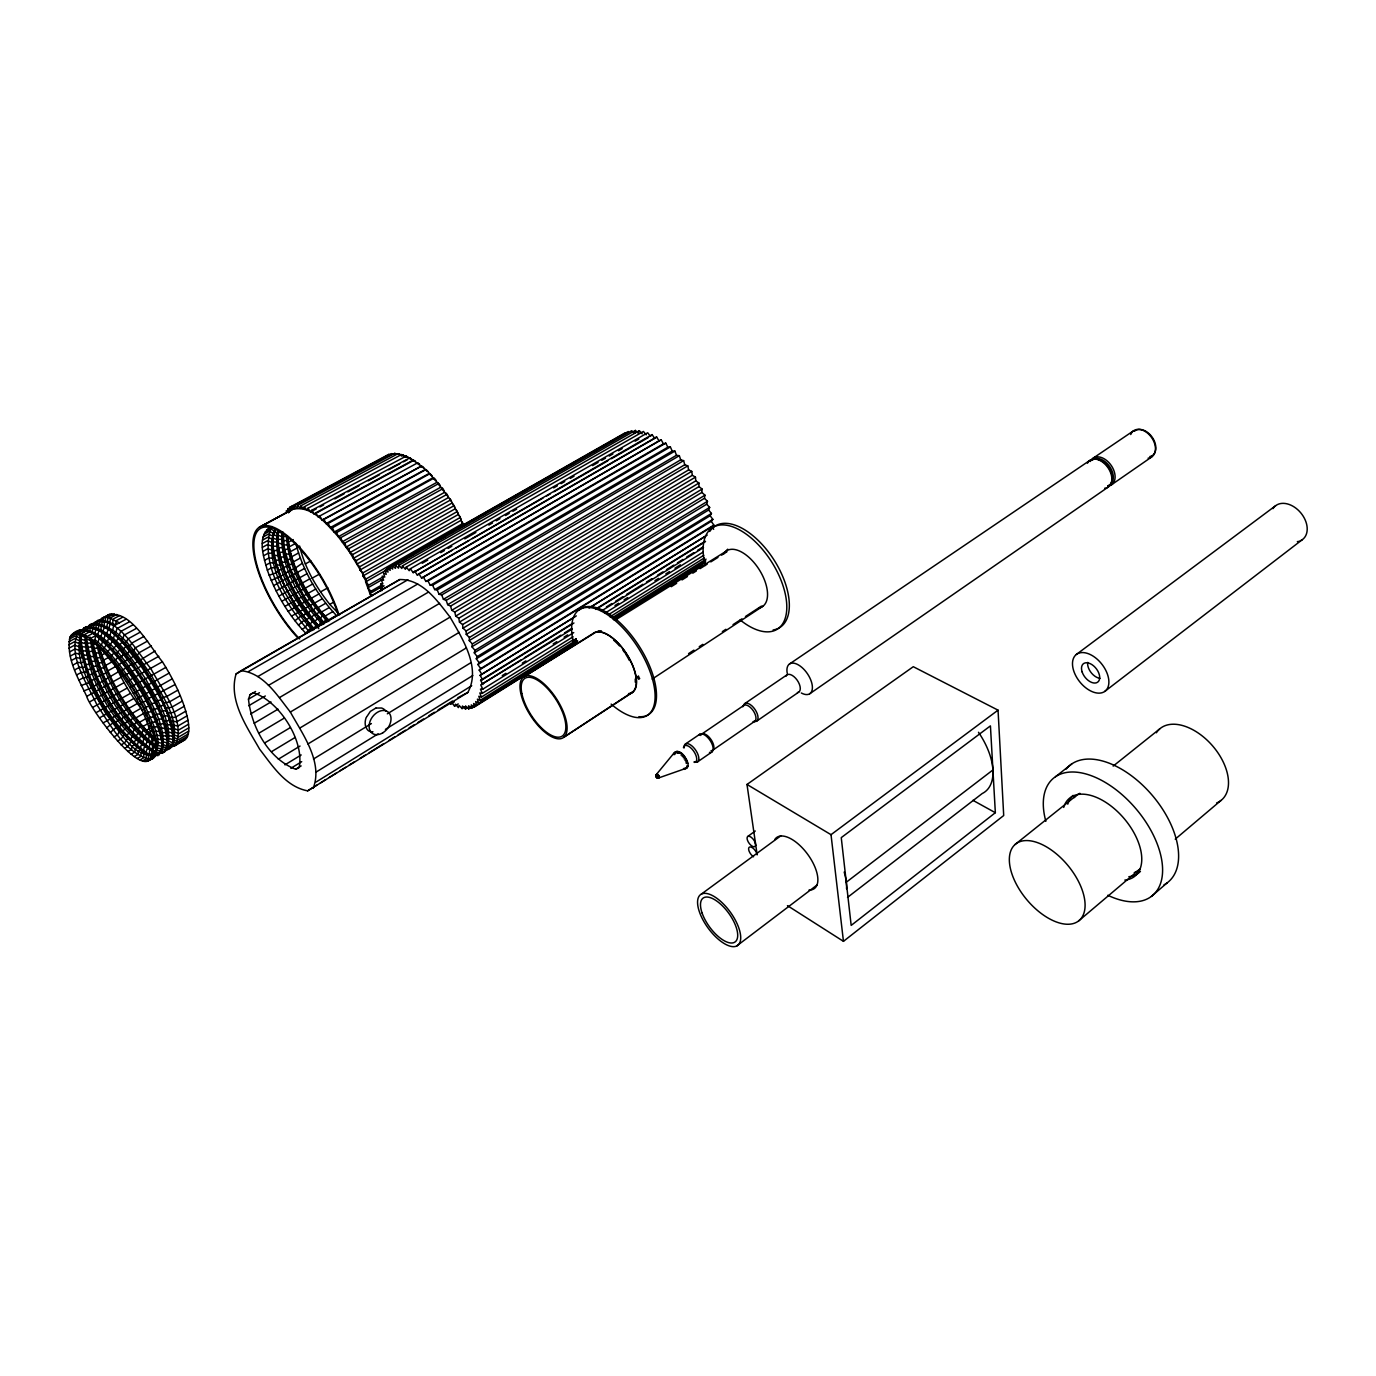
<?xml version="1.0" encoding="UTF-8"?>
<svg xmlns="http://www.w3.org/2000/svg" width="1376" height="1376" viewBox="0 0 1376 1376"><rect width="100%" height="100%" fill="white"/><g stroke="black" fill="none" stroke-linecap="round" stroke-linejoin="round"><path stroke-width="1.5" d="M78.793 630.604C66.306 654.615 87.135 683.046 97.008 705.011C110.871 725.462 124.734 752.999 150.414 759.483L150.466 755.372C167.924 745.912 150.104 720.25 145.77 706.954C132.801 681.98 117.029 657.487 94.927 639.616L95.735 635.66C120.486 655.802 137.978 683.562 151.738 712.011C155.419 723.638 171.742 751.33 153.458 756.456L154.078 756.112C171.174 751.984 158.102 725.771 154.766 714.763C143.723 689.479 128.536 665.812 109.306 645.98C99.708 636.176 81.494 620.662 70.09 636.95C65.67 657.848 78.243 678.11 86.722 696.411C89.956 709.448 157.982 802.122 152.684 740.649C146.252 713.25 131.718 688.413 115.309 665.846C103.905 653.789 91.538 631.206 72.515 633.958M686.916 768.014L659.07 777.784C655.045 778.403 656.042 771.506 657.264 776.528C661.959 778.076 655.922 771.042 655.939 775.944C661.615 772.504 656.748 783.512 656.627 774.172L674.085 752.947C680.26 747.959 686.435 757.901 687.845 763.164A9.856 4.541 55.7 0 1 688.069 765.658L685.781 768.754M97.507 624.756L97.558 620.628L100.259 619.94L107.964 621.883L114.174 625.667M103.355 621.608L103.406 617.48L107.81 617.274L119.437 622.812M313.178 788.396C323.274 761.943 302.686 734.44 290.353 712.046C277.367 695.723 263.796 673.036 241.11 670.697L236.07 673.965C228.192 700.642 247.044 726.958 259.651 749.215C272.379 765.658 285.709 786.814 307.656 790.839L467.84 692.455C481.29 667.618 462.405 638.739 450.072 617.119C437.499 601.037 422.535 579.193 399.814 579.537L241.11 670.697M85.759 631.102L85.811 626.957C114.793 629.193 131.838 663.782 147.266 685.059C155.901 700.109 164.088 715.916 167.304 733.116C167.889 739.841 170.383 751.348 161.216 753.171L163.624 752.38L159.41 750.728M283.164 532.357L281.77 533.114L278.158 531.635C276.043 566.946 297.887 600.435 318.406 625.753C304.629 612.922 294.894 596.118 287.085 579.107C283.697 571.246 280.876 563.145 279.087 554.786C279.483 551.432 273.79 539.96 281.547 544.07L282.94 543.331L282.355 536.502L287.876 536.571L288.083 540.51L282.596 540.665L285.314 556.575L292.194 576.269L305.506 600.934L324.082 623.878M313.917 629.709L295.341 606.678L279.861 576.905L275.011 562.234L272.809 550.71L278.279 550.348L277.591 538.532L278.606 532.168L277.212 532.925C273.308 568.924 295.014 603.393 318.768 628.677M642.214 433.818L639.307 430.671L638.344 433.32L635.385 430.43L634.697 433.337L631.704 430.705L395.497 565.192L395.445 568.34L392.435 565.691L392.659 569.079L389.7 566.74L625.1 432.855M393.467 454.304L391.472 453.667L394.207 454.252L391.472 453.667L294.774 505.456L294.894 508.552L292.142 506.093L292.503 509.395L261.474 526.165L292.503 509.395C311.716 504.7 326.731 524.29 338.324 536.709L436.966 482.305L450.606 499.952L460.203 517.496L463.265 526.286M282.974 532.357L284.522 549.42L290.714 569.647L303.752 595.808L313.522 610.204L324.014 622.537L320.47 622.434L318.957 625.426M179.482 741.2C192.021 741.096 188.976 723.879 187.016 715.864C182.131 696.548 172.894 678.609 162.42 661.77C148.918 646.049 124.029 596.393 98.883 621.47M674.704 754.65L675.84 751.709M87.703 630.793L88.494 626.269M97.902 625.289L99.468 624.429L100.259 619.94M396.477 454.08L394.551 453.444L397.268 454.166L394.551 453.444L297.698 505.353L297.56 508.208L294.774 505.456M469.25 640.58L469.405 637.466L466.258 634.388L466.137 630.999L462.99 628.196L462.577 624.566L459.464 622.09L458.776 618.254L455.714 616.087L454.768 612.079L451.758 610.273L450.554 606.111L447.664 604.666L446.185 600.383L443.416 599.317L441.713 594.965L439.082 594.294L437.172 589.908L434.696 589.616L432.58 585.213L430.292 585.316L427.97 580.964L425.906 581.446L423.412 577.163L421.572 578.023L418.94 573.844L656.61 436.966L659.035 440.87L661.185 439.804L663.438 443.829L665.778 443.141L667.842 447.234L670.353 446.908L672.21 451.07L674.876 451.104L676.51 455.284L679.331 455.697L680.707 459.842L683.631 460.633L684.766 464.727L687.794 465.879L688.654 469.887L691.75 471.383L692.334 475.288L695.465 477.128L695.774 480.878L698.939 483.028L698.974 486.605L702.104 489.065L701.863 492.436L704.976 495.188L704.443 498.301L469.25 640.58L472.364 643.934L471.916 646.754L474.978 650.332L474.273 652.826L477.248 656.61L476.285 658.777L479.158 662.716L477.936 664.539L480.688 668.616L479.209 670.078L481.806 674.257L480.104 675.341L482.529 679.589L573.93 623.001M656.163 774.757C658.502 772.246 659.964 781.774 655.853 776.391M469.147 706.748L465.518 709.018L465.673 706.163L468.7 708.915L472.346 706.628M88.322 631.808L89.904 630.948L90.162 626.785L94.239 628.626M172.069 746.738L167.7 745.207C173.101 721.557 156.038 698.853 145.581 678.798C132.113 659.672 118.628 636.555 95.804 627.766L96.698 623.259C126.454 635.351 143.568 666.07 159.152 692.506C163.916 705.062 186.998 743.883 164.81 749.834M151.756 755.596L152.014 751.502L153.527 750.625C115.171 726.786 89.956 680.329 85.553 635.764L86.172 635.42C91.573 679.641 116.874 722.744 152.1 749.868L152.598 745.93L154.112 745.052C121.002 720.078 98.453 680.14 91.573 639.427L90.025 640.27L86.224 638.894L84.194 640.098L79.739 638.894C84.211 684.147 110.183 730.106 148.591 754.96L139.974 749.834L138.443 750.711L137.806 754.581L134.332 756.525M319.008 626.785L316.755 624.566L313.883 628.35L311.681 627.473L305.627 633.08C288.582 615.141 275.561 593.434 267.34 570.128C263.573 556.833 255.798 534.421 272.138 526.561M438.239 482.718L438.17 483.87L340.801 537.62L338.324 536.709L336.621 532.529L334.299 531.979L332.39 527.765L330.24 527.593L328.159 523.396L326.181 523.585L323.928 519.423L322.156 520.008L319.765 515.914L318.2 516.843L315.689 512.87L413.058 460.186L426.938 470.489L436.966 482.305M69.006 648.182L74.631 645.172L78.449 646.548L79.997 645.705L80.72 636.933L82.663 633.115M150.414 759.483C166.186 748.699 148.728 721.42 144.188 707.866C130.548 682.049 114.363 655.974 90.403 638.55C122.189 666.672 147.645 704.925 156.4 746.755L153.682 748.286M370.97 596.29L365.62 581.876L365.844 579.09L349.9 552.567L338.324 536.709M156.038 748.854L157.586 747.959L162.058 749.284L161.921 739.875L163.486 738.964L167.992 740.013L167.304 733.116L168.852 732.221L173.359 733.081C163.452 692.936 139.561 655.75 108.274 628.866M160.837 749.868L164.518 751.829L165.739 750.436L167.82 745.93L167.803 739.531L169.334 738.637L173.823 739.824L173.084 729.762L174.632 728.867L178.502 730.106L188.512 724.24M312.558 630.5C289.51 604.339 263.762 567.084 274.134 530.861L275.527 530.104L272.74 537.999L273.102 553.169L268.182 553.221L263.487 555.784M281.77 533.114C280.326 567.617 299.848 600.177 322.724 624.652M635.385 430.43L398.834 565.244L398.507 568.133L395.497 565.192M658.519 777.956C658.278 773.828 655.905 777.199 659.207 777.681M409.756 457.916L311.716 510.324L314.33 514.16L412.92 460.805L406.866 456.522L405.456 457.21L402.36 455.009L401.964 456.161L397.87 453.736L300.88 505.8L300.501 508.363L297.698 505.353M434.18 477.971L336.621 532.529M454.218 701.932L450.571 704.202L451.724 702.568L454.579 706.18L455.49 704.202L458.414 707.642L459.085 705.372L462.078 708.588L462.491 706.026L465.518 709.018M656.455 774.894L657.35 777.922L659.362 776.821L656.249 776.614L656.025 775.015L656.816 775.995M659.018 775.875C660.067 780.553 652.981 774.069 658.949 777.474M371.847 595.963L370.041 593.486L370.78 591.302L367.977 587.741L368.458 585.247L383.285 576.785M84.985 634.628C85.071 677.56 115.808 732.152 154.215 752.001M131.184 754.22L134.676 752.276L135.467 748.527L136.981 747.632L140.335 748.991L141.126 745.242L142.64 744.364L145.976 745.723L146.785 741.974L148.281 741.096L151.618 742.455L152.409 738.706L153.923 737.828C127.177 714.54 108.79 682.066 99.158 648.148L93.964 648.216L93.43 651.278L87.617 651.674L87.686 654.408L86.138 655.251L81.855 654.804L81.924 657.556L80.376 658.399L76.712 657.608L71.483 660.428M639.307 430.671L402.428 565.863L401.844 568.46L398.834 565.244M166.548 746.532L170.228 748.492L172.98 744.88L173.548 736.177L175.079 735.283L178.949 736.848L188.684 731.12M403.202 455.198L401.396 454.579L304.285 506.764L303.666 509.051L300.88 505.8M471.916 646.754L706.696 504.184L707.488 501.311L704.443 498.301M430.069 473.585L332.39 527.765M656.042 775.875C659.74 774.619 658.296 780.519 655.87 775.754M248.471 699.163L250.054 694.725L253.304 692.73C279.294 701.055 304.578 740.598 299.16 767.602L295.685 769.253C268.63 759.053 251.43 727.01 248.471 699.163L259.514 692.713M278.141 530.276L277.212 532.925L273.618 531.291M655.87 775.531L656.627 777.732L657.212 776.632M646.238 434.833L643.418 431.462L406.281 567.032L405.421 569.32L402.428 565.863M474.273 652.826L708.606 509.997L709.655 507.417L706.696 504.184M658.863 777.681L656.266 777.079L656.885 774.482M405.972 456.213L307.914 508.277L307.037 510.255L304.285 506.764M658.003 774.55L656.765 776.322L657.418 777.509M98.195 620.284L94.273 622.812C117.184 613.662 138.322 654.185 150.706 668.358C162.574 691.027 185.416 718.668 175.922 745.173L172.241 743.212C181.116 720.112 161.388 695.602 151.48 675.496C137.514 656.404 123.892 630.793 99.468 624.429M324.014 622.537L325.527 619.527L326.886 618.753L328.52 619.94L336.38 615.416C317.202 595.258 302.668 570.283 295.806 543.262L289.098 546.926C294.567 574.79 309.325 600.744 329.139 620.972M366.635 716.982L370.333 711.426L375.837 708.072M658.02 775.273L657.229 774.654M425.924 469.577L328.159 523.396M275.63 529.02L274.134 530.861L270.608 528.969C259.892 565.983 286.053 603.875 308.809 631.257M656.61 436.966L654.684 438.376L652.104 434.61L650.401 436.347L647.7 432.769L410.323 568.752L409.205 570.713L406.281 567.032M476.285 658.777L710.136 515.725L711.444 513.454L708.606 509.997M105.556 617.841L108.154 614.797M84.693 627.439L81.408 630.896L86.447 626.613M93.706 624.257L94.91 622.468M307.914 508.277L310.615 511.958L311.716 510.324M462.886 523.43L365.844 579.09M477.936 664.539L711.289 521.315L712.854 519.354L710.136 515.725M683.356 769.287L684.285 768.169M410.323 568.752L413.196 572.64L652.104 434.61M289.837 509.068L286.07 511.081L288.616 512.594L291.402 509.997L259.29 527.232M160.614 753.429L156.228 751.898C136.31 764.351 116.461 725.771 105.832 713.714C93.172 690.064 72.464 661.753 81.098 633.958L77.331 631.928L71.139 635.23M460.203 517.496L362.937 572.88L362.954 575.959L368.458 585.247M684.302 769.373L685.3 768.376M421.796 465.982L323.928 519.423M314.33 514.16L315.689 512.87M673.328 754.547L674.894 753.085M479.209 670.078L712.063 526.716L713.852 525.099L711.289 521.315M573.964 640.442L576.217 638.808L573.964 640.442L575.392 642.575L577.645 640.924L576.785 641.715L575.34 639.582M90.558 624.291L88.442 625.942L94.394 623.104L100.121 625.444L101.704 624.584L102.581 620.077M575.392 642.575L576.269 641.784L574.824 639.668M1151.402 896.412L1167.261 882.756M1078.629 920.922A49.708 26.746 50.2 0 0 1049.819 848.958A49.708 26.746 50.2 0 0 1013.183 877.338A49.708 26.746 50.2 0 0 1078.629 920.922L1138.502 870.251M1175.242 839.154L1220.976 800.454M673.621 753.635L675.272 752.276M457.245 511.562L359.755 566.706L360.03 570.008L362.937 572.88M1015.024 844.537L1075.826 795.947M1113.167 766.105L1159.641 728.97M637.243 677.112L638.206 676.338L639.685 678.523L638.722 679.297L637.243 677.112L638.636 676.201M1055.495 776.718L1071.784 763.921M787.45 905.632L843.454 941.339L1003.706 815.521L998.047 710.154L913.286 666.706L746.996 784.458L757.161 854.874L756.834 853.584A6.192 2.855 54.2 0 0 751.52 847.255A6.192 2.855 54.2 0 0 748.733 849.955A6.192 2.855 54.2 0 0 753.566 856.784M995.347 812.7L851.176 925.412L841.252 837.623L990.428 725.874L995.347 812.7L972.935 800.333M414.554 571.04L417.324 575.082L418.94 573.844M847.53 897.393L982.223 793.522A56.158 30.736 53 0 0 978.491 732.273M1104.773 691.423A23.323 14.156 51.8 0 0 1093.628 656.455A23.323 14.156 51.8 0 0 1073.658 670.697A23.323 14.156 51.8 0 0 1104.773 691.423L1302.35 539.633M846.292 882.222L992.922 769.958M736.607 946.052A31.476 13.674 53.9 0 0 721.351 901.985A31.476 13.674 53.9 0 0 699.438 911.961A31.476 13.674 53.9 0 0 736.607 946.052L817 885.043M1076.376 654.443L1275.672 505.68M843.454 941.339L831.018 834.682L998.047 710.154M701.347 894.108L780.897 835.765M747.856 836.384L755.252 831.018M809.742 693.745L1108.248 487.035M1111.481 484.799L1151.712 456.935M712.682 750.247L754.702 721.316M697.546 761.874L711.822 752.036M756.628 721.162L798.785 692.094M685.403 744.02L699.73 734.268M744.691 703.652L787.02 674.825M743.848 705.389L701.708 734.096A9.77 4.61 55.7 0 1 711.512 740.305A9.77 4.61 55.7 0 1 711.942 750.574M789.463 664.006L1089.878 460.375M1093.129 458.174L1133.635 430.722M632.547 692.008L563.678 737.347L632.719 692.266M652.207 679.073L762.992 606.145M688.568 653.634L693.917 650.143M699.249 646.668L702.792 644.346M722.366 631.601L725.909 629.279M733.03 624.635L741.922 618.839M745.465 616.517L761.478 606.076M399.814 579.537L236.07 673.965M671.23 586.709L676.631 583.321M682.014 579.932L687.415 576.561M692.816 573.173L696.411 570.92M700.006 568.666L707.195 564.16M710.79 561.907L717.98 557.4M721.574 555.147L726.975 551.759M462.078 708.588L465.707 706.335M574.893 641.13L480.172 700.332L478.814 696.273L481.428 697.082L573.809 639.41M610.032 616.792L704.202 558.002M613.146 617.222L706.06 559.138M486.898 697.529L490.527 695.258M623.311 612.2L626.94 609.929M634.216 605.371L637.862 603.101M645.138 598.56L648.767 596.272M676.046 579.21L681.516 575.804M686.968 572.382L692.42 568.976M573.844 644.725L474.256 707.075L473.654 703.497L476.578 705.355L475.7 701.588L478.556 703.102L574.893 642.833M613.077 618.942L705.785 560.944M468.7 708.915L468.614 705.802L471.624 708.262L574.532 644.037M613.73 619.32L705.148 562.268M613.679 619.785L702.396 564.246M502.274 675.564L505.904 673.294M522.261 663.129L525.907 660.876M553.169 643.916L556.798 641.663M564.074 637.14L567.703 634.869M614.969 605.492L618.598 603.238M624.05 599.85L627.68 597.58M654.942 580.638L658.588 578.384M665.864 573.861L669.493 571.59M674.945 568.202L680.398 564.814M454.579 706.18L458.225 703.91M573.07 636.778L482.305 693.349L480.465 689.118L482.787 689.17L573.74 632.582M604.683 613.335L702.93 552.206M609.362 614.143L703.755 555.302M595.86 609.413L705.527 541.508M307.656 790.839L316.704 785.232M320.333 782.978L325.751 779.607M329.38 777.371L336.621 772.882M340.233 770.629L345.668 767.275M349.28 765.022L354.716 761.65M360.151 758.279L365.586 754.925M369.198 752.672L383.68 743.694M389.116 740.322L394.551 736.968M398.163 734.715L405.404 730.226M409.033 727.973L414.451 724.619M418.08 722.366L423.516 718.994M428.934 715.64L434.369 712.269M437.998 710.016L452.48 701.038M457.898 697.666L467.84 692.455M482.546 683.769L520.799 660.033M524.445 657.78L560.875 635.162M564.521 632.908L571.797 628.385M606.42 606.919L611.873 603.531M615.519 601.26L622.812 596.737M626.458 594.484L642.85 584.301M646.479 582.048L651.949 578.66M657.418 575.271L662.888 571.883M666.517 569.612L673.81 565.089M677.456 562.836L682.926 559.447M686.555 557.177L693.848 552.653M697.494 550.4L702.964 547.012M482.787 689.17L480.723 684.904L572.21 629.107M601.398 610.996L703.514 547.596M614.866 620.352L725.72 551.501M481.806 674.257L576.32 615.898M589.048 608.037L707.195 535.092M480.104 675.341L574.497 617.067M590.837 606.971L705.2 536.365M316.119 781.998L471.71 685.695M482.856 684.577L480.602 680.294L571.883 623.792M597.442 607.968L705.148 541.284M480.688 668.616L713.852 525.099M316.239 771.988L378.142 733.855M385.418 729.366L472.794 675.53M479.158 662.716L712.854 519.354M290.835 768.307L301.705 761.668M477.248 656.61L711.444 513.454M295.685 769.253L301.138 765.916M313.47 759.019L371.4 723.57M387.31 713.834L470.988 662.63M284.918 764.867L301.189 754.96M474.978 650.332L709.655 507.417M676.579 751.382L674.739 752.5L681.877 753.566M278.348 759.191L300.037 746.05M472.364 643.934L707.488 501.311M307.949 743.969L466.361 647.89M170.469 746.532L175.922 745.173M469.405 637.466L704.976 495.188M466.137 630.999L702.104 489.065M271.554 751.657L295.049 737.502M466.258 634.388L701.863 492.436M264.983 742.765L290.319 727.594M462.577 624.566L698.939 483.028M462.99 628.196L698.974 486.605M300.054 727.921L459.223 632.341M459.464 622.09L695.774 480.878M290.353 712.046L450.072 617.119M259.066 733.098L284.436 717.997M455.714 616.087L692.334 475.288M458.776 618.254L695.465 477.128M451.758 610.273L688.654 469.887M454.768 612.079L691.75 471.383M172.568 746.549L181.649 741.182M186.517 738.241L177.143 743.78L173.41 741.87M174.374 746.102L185.175 739.703M447.664 604.666L684.766 464.727M450.554 606.111L687.794 465.879M254.164 723.277L278.038 709.156M188.288 733.941L178.674 739.6L174.838 737.897L173.307 738.792L172.361 745.242L168.56 743.436L167.029 744.33M187.566 736.315L178.072 741.905L174.27 740.099L172.74 740.993M443.416 599.317L680.707 459.842M250.621 713.955L271.003 701.966M279.552 697.512L439.598 603.359M446.185 600.383L683.631 460.633M188.753 727.887L178.897 733.666L175.01 732.273L173.479 733.167M248.678 705.733L265.327 695.981M439.082 594.294L676.51 455.284M441.713 594.965L679.331 455.697M149.967 728.248L146.475 730.295L144.256 729.039L141.47 733.184L138.649 732.273L135.846 736.418L133.008 735.506L130.221 739.652L127.366 738.757L124.562 742.92L121.054 744.863M187.927 720.216L177.762 726.15L173.926 725.118L172.378 726.012L171.983 729.504L168.13 728.472L166.582 729.366L168.078 743.178L163.572 741.974L162.024 742.885L162.299 746.549L157.793 745.345L156.245 746.256L156.503 749.92L153.682 751.52M151.996 754.478L148.505 755.321L148.367 759.432L144.996 761.341M161.284 747.684L162.815 746.79C165.326 723.312 150.466 701.863 139.664 682.135C126.162 662.974 112.712 639.857 89.904 630.948M268.458 685.386L428.538 592.058M434.696 589.616L672.21 451.07M437.172 589.908L674.876 451.104M161.508 751.588L157.053 750.144L155.522 751.038L155.746 754.96L152.719 756.662M167.253 748.234L162.815 746.79L161.972 748.544L166.358 750.075M166.892 749.851L169.317 749.06L165.103 747.409M157.913 755.716L153.682 754.065M159.427 754.805L155.11 753.205L152.151 754.96L152.186 759.07M148.195 723.449L142.949 726.494L140.92 725.41L137.961 729.349L135.295 728.626L132.337 732.582L129.671 731.86L126.695 735.816L124.012 735.111L121.054 739.067L117.493 741.045M185.777 711.186L175.337 717.257L170.022 717.567L169.523 720.611L164.208 720.921L166.823 732.496L160.768 732.737L162.196 743.384L157.69 742.335L156.124 743.246L156.245 746.256M187.016 715.864L176.713 721.867L172.912 721.041L171.346 721.936L170.916 725.221L167.098 724.395L165.55 725.29L165.103 728.575L161.284 727.749L159.719 728.661L160.992 735.868L156.503 735.197L154.938 736.108L155.161 739.256L152.684 740.649M167.562 736.452L163.056 735.575L161.508 736.47L161.766 739.824L157.26 738.946L155.694 739.858L155.952 743.195L153.338 744.657M167.717 736.504L169.265 735.61L173.754 736.659L173.359 733.081M430.292 585.316L667.842 447.234M432.58 585.213L670.353 446.908M151.102 749.696L149.588 750.574L149.21 754.598C111.542 727.87 84.228 681.636 80.616 635.471L84.452 637.174L86 636.331L85.794 642.575L84.246 643.4L80.444 642.024L78.38 643.246L74.545 641.698L68.8 644.776M137.29 758.417L140.765 756.473L141.264 752.517L143.465 751.296L144.119 747.426L145.632 746.549L152.1 749.868M150.036 754.426L146.32 754.822L146.062 758.916L142.657 760.825M161.818 745.5L163.348 744.588L167.201 746.291C167.064 717.876 149.778 692.73 135.175 669.51C121.552 654.202 107.517 625.53 84.056 627.783L84.074 631.876M167.562 742.146L169.11 741.251L172.946 742.937C172.946 714.557 155.694 689.393 141.109 666.208C127.521 650.9 113.4 622.244 89.922 624.618M250.054 694.725L255.592 691.492M146.355 718.341L139.406 722.366L137.548 721.488L136.035 722.331L133.816 725.565L131.924 724.688L130.428 725.548L128.192 728.781L126.3 727.921L124.786 728.781L122.55 732.015L120.641 731.138L119.127 732.015L117.51 734.904L113.916 736.9M184.246 706.249L173.634 712.39L168.388 712.923L167.82 715.726L162.557 716.277L164.329 723.604L158.36 724.275L159.908 731.585L155.454 731.12L153.888 732.032L154.043 734.973L151.687 736.298M257.862 676.528L417.719 584.009M425.906 581.446L663.438 443.829M427.97 580.964L665.778 443.141M151.291 743.264L149.778 744.141L149.124 748.011L146.94 749.215L145.822 753.532C111.129 727.044 87.393 685.162 79.808 642.368M454.028 505.697L356.332 560.565L353.477 558.278L352.686 554.545L349.9 552.567L348.868 548.68L346.167 547.046L344.894 543.021L342.297 541.748L340.801 537.62M144.497 712.974L135.863 717.945L132.664 718.134L130.256 721.144L127.039 721.334L124.648 724.344L121.415 724.55L119.007 727.56L115.756 727.766L110.304 732.479M182.389 701.055L171.639 707.264L166.479 708.055L165.808 710.618L160.631 711.409L162.609 718.736L156.709 719.631L158.481 726.975L154.078 726.752L152.512 727.646L152.616 730.364L150.362 731.619M421.572 578.023L659.035 440.87M423.412 577.163L661.185 439.804M150.792 735.283L149.279 736.143L148.333 739.755L145.168 738.516L143.654 739.394L142.691 743.006L139.526 741.784L138.013 742.662L137.05 746.274L133.868 745.052L132.354 745.93L131.391 749.542L127.916 751.485M180.256 695.671L169.351 701.949L164.294 703.016L163.503 705.286L158.429 706.352L160.579 713.611L154.766 714.763L156.744 722.108L152.409 722.108L150.844 723.002L150.861 725.479L148.746 726.666M332.803 611.632L324.977 616.138L323.515 615.124L322.156 615.898L319.937 619.028L318.458 618.013L317.099 618.787L314.863 621.918L313.384 620.92L312.025 621.694L309.789 624.824L308.293 623.827L306.934 624.601L305.266 627.422L302.032 629.245M413.196 572.64L452.102 550.28M455.817 548.164L468.786 540.699M472.484 538.566L542.918 498.112M546.616 495.979L550.331 493.846M554.029 491.731L607.779 460.84M611.494 458.707L648.543 437.413M248.523 671.54L407.932 579.76M417.324 575.082L654.684 438.376M106.709 727.801L112.402 723.294L115.481 722.864L118.044 720.078L121.122 719.648L123.685 716.862L126.747 716.449L129.31 713.662L132.354 713.267L140.902 708.348L137.376 703.514L103.148 722.899M177.831 690.15L166.788 696.48L161.835 697.804L160.923 699.816L155.97 701.141L158.274 708.279L152.564 709.706L154.714 716.982L150.466 717.24L146.819 721.454M329.242 607.573L321.468 612.028L318.819 611.976L316.428 614.9L313.762 614.866L311.354 617.79L308.688 617.755L306.28 620.679L303.597 620.662L298.472 625.134M370.78 591.302L381.857 584.938M370.041 593.486L382.889 586.107M422.174 563.283L427.73 560.101M440.698 552.67L444.396 550.555M448.094 548.422L451.81 546.306M464.761 538.876L475.872 532.495M488.841 525.064L492.539 522.949M496.237 520.816L499.952 518.7M505.508 515.518L509.206 513.386M512.904 511.27L516.619 509.154M553.651 487.912L557.349 485.797M561.047 483.664L564.762 481.548M570.318 478.366L574.016 476.234M592.54 465.621L598.096 462.439M601.794 460.306L605.492 458.191M609.207 456.075L612.905 453.942M618.46 450.76L622.158 448.628M635.127 441.197L638.825 439.082M381.788 590.751L380.412 587.948L384.128 585.832M137.376 703.514L133.902 698.475L99.657 717.825M175.165 684.508L147.387 699.18L146.303 700.934L141.47 702.534L139.389 704.822M325.734 603.256L318.011 607.659L315.534 607.814L312.971 610.514L310.477 610.686L307.914 613.404L305.386 613.576L302.823 616.293L300.295 616.465L294.963 620.765M299.624 545.997C304.612 567.566 316.102 587.191 329.793 604.374L333.474 602.292M367.977 587.741L382.7 579.33M133.902 698.475L130.514 693.298L96.234 712.596M172.275 678.798L136.43 699.077M322.311 598.698L291.506 616.156M388.944 568.322L385.228 570.438L388.032 572.106L387.292 568.34L628.264 431.514M392.676 566.207L396.391 564.091M400.124 561.976L405.696 558.794M409.429 556.678L413.144 554.562M426.164 547.149L437.327 540.785M441.06 538.67L444.775 536.554M450.365 533.372L454.08 531.256M457.812 529.141L468.975 522.777M472.69 520.661L478.28 517.479M481.996 515.364L485.728 513.248M489.443 511.132L493.158 509.017M498.748 505.835L509.911 499.471M513.644 497.355L517.359 495.24M521.074 493.124L526.664 489.942M530.379 487.826L534.112 485.711M547.132 478.298L558.295 471.934M562.027 469.818L565.742 467.702M571.332 464.52L575.048 462.405M578.78 460.289L589.943 453.925M593.658 451.81L599.248 448.645M602.963 446.512L606.678 444.396M610.411 442.281L614.126 440.165M365.62 581.876L389.563 568.236M402.463 560.909L406.161 558.811M441.163 538.876L444.844 536.778M130.514 693.298L127.246 688.017L92.932 707.264M169.162 673.07L133.248 693.315M318.974 593.933L288.152 611.357M362.954 575.959L460.788 520.472M153.372 754.306L156.296 752.655M151.773 758.554L154.869 756.8L154.697 752.792M147.112 761.358L153.682 758.159M127.246 688.017L124.115 682.634L89.75 701.846M165.86 667.377L129.912 687.57M315.775 589.031L284.918 606.403M320.453 591.955L327.815 587.81M360.03 570.008L458.036 514.658M114.156 662.905L121.14 677.233L86.722 696.411M162.42 661.77L126.42 681.911M312.713 583.974L281.822 601.312M359.755 566.706L356.866 564.108L455.009 508.896M140.077 759.862L143.517 757.918L143.895 753.893L145.426 752.999L147.851 753.945M115.739 666.431L107.896 670.834L107.534 672.348L96.561 677.095L94.652 679.486L90.868 680.243L88.941 682.634L81.218 685.54M118.336 671.815L91.349 687.845L83.867 690.958M158.825 656.283L122.791 676.373M352.686 554.545L450.606 499.952M278.881 596.135L309.824 578.832M312.111 578.195L319.49 574.067M353.477 558.278L451.758 503.203M113.365 661.134L105.608 665.451L105.367 667.222L99.949 668.581L98.178 671.196L94.256 671.712L92.467 674.343L88.563 674.859L86.757 677.508L83.454 677.68L78.776 680.208M155.144 650.968L133.472 664.178L112.866 641.25L99.141 629.933L97.851 634.336L89.767 638.894M348.868 548.68L446.959 494.38M276.146 590.889L307.106 573.637M349.9 552.567L448.301 497.665M124.528 748.355L128.02 746.411L130.651 742.077L133.678 743.143L136.31 738.826L151.48 750.23M109.702 656.782L103.578 660.188L103.441 662.2L97.902 663.301L97.748 665.33L96.234 666.173L92.209 666.448L92.054 668.478L90.524 669.321L86.499 669.579L86.327 671.626L84.796 672.468L81.39 672.4L76.557 674.997M151.394 645.877L139.406 652.551L137.325 655.182L133.472 655.819L129.808 659.345L127.538 659.104L123.857 662.63L106.898 644.501L96.389 635.316L93.207 633.149L86.602 636.727M344.894 543.021L442.178 489.082L444.087 490.32M273.583 585.643L282.132 580.896L273.669 555.354L272.035 538.291L272.379 541.353L270.986 542.11L267.374 540.802L262.334 543.537M304.612 568.408L282.132 580.896L296.184 606.833L313.332 628.66M346.167 547.046L444.654 492.298M106.33 652.568L101.807 655.062L101.755 657.332L96.114 658.192L96.045 660.463L94.531 661.288L90.403 661.323L90.334 663.593L88.804 664.436L84.676 664.453L84.607 666.741L83.059 667.584L79.55 667.274L74.596 669.94M147.61 641.027L135.536 647.718L133.644 650.59L129.619 650.986L126.128 654.735L123.668 654.271L120.176 658.02L117.7 657.556L114.208 661.323L111.508 660.944M271.261 580.414L285.004 574.067L277.969 547.889L283.439 547.528L282.355 536.502M302.342 563.214L293.845 569.165L290.164 569.939L288.754 571.986L285.056 572.777L298.128 598.973L307.914 613.404L318.406 625.753M342.297 541.748L440.87 487.173M305.3 563.971L310.856 560.875M143.809 636.486L131.683 643.177L129.963 646.273L125.749 646.445L122.447 650.418L119.798 649.713L116.496 653.686L113.83 652.981L110.527 656.971L107.689 656.335M298.523 552.98L291.643 556.781L291.781 558.536L290.405 559.292L286.535 559.585L286.655 561.356L285.296 562.113L281.409 562.406L281.53 564.177L280.154 564.934L276.266 565.226L276.387 567.015L274.994 567.772L271.657 567.755L267.34 570.128M269.18 575.22L276.628 572.674L277.969 570.369L283.146 569.079L283.645 567.239L288.272 566.241L283.129 545.068L288.599 544.724L287.739 537.861L288.083 540.51M300.312 558.054L293.312 561.907L292.004 564.177L288.22 564.728L294.774 580.517L303.202 596.118L312.971 610.514L323.463 622.846M140.042 632.272L127.848 638.963L126.334 642.282L124.752 643.142L121.931 642.214L118.818 646.393L115.98 645.482L112.866 649.661L110.011 648.75L106.898 652.946L103.922 652.052M265.774 565.175L270.212 562.732L273.635 562.99L275.011 562.234L274.822 560.221L278.795 560.152L280.171 559.396L279.982 557.383L285.314 556.575L285.658 554.27L290.439 553.771L288.272 542.264L293.226 539.581M297.027 548.044L290.233 551.759C297.216 577.112 310.529 600.779 328.52 619.94M334.299 531.979L432.976 477.747M144.6 716.053L148.247 712.166L152.375 711.65L140.61 689.204L122.223 662.045L117.889 665.932L115.309 665.846M132.681 624.979L120.434 631.653L119.282 635.334L117.7 636.194L114.518 634.886L113.365 638.55L111.783 639.427L108.566 638.12L107.431 641.801L105.832 642.661L102.615 641.371L101.463 645.052L99.863 645.929L96.595 644.622M326.181 523.585L424.874 469.715M136.31 628.436L124.098 635.11L122.756 638.619L121.174 639.479L118.164 638.361L115.24 642.73L112.23 641.594L109.306 645.98L106.262 644.862L103.338 649.248L100.224 648.148M264.484 560.376L269.06 557.882L272.534 558.364L273.927 557.607L273.669 555.354L277.711 555.543L279.087 554.786L278.829 552.533L284.247 551.965L284.522 549.42L289.373 549.144L288.272 542.264M330.24 527.593L428.934 473.55M129.172 621.952L116.908 628.608L115.928 632.427L114.346 633.287L110.992 631.825L110.011 635.66L108.429 636.52L105.058 635.058L104.077 638.877L102.478 639.754L99.089 638.292L98.126 642.128L96.526 642.988L93.104 641.543M277.522 542.196L272.534 541.834L272.328 545.016L270.934 545.773L267.34 544.655L262.403 547.338M262.799 551.432L267.598 548.8L271.175 549.729L272.568 548.972L272.242 546.289L277.763 546.134L277.419 543.468M322.156 520.008L420.832 466.309M142.124 710.498L145.77 706.954L149.795 706.163L151.67 703.6L155.694 702.809L146.544 685.867L132.027 663.851L121.552 670.783L119.076 671.006M100.104 619.664L109.891 613.971M111.92 613.644L105.47 617.119L105.333 621.281L115.584 624.721L116.238 620.696L122.584 617.256M114.225 613.799L107.81 617.274L107.569 621.419L105.986 622.279M116.771 614.453L110.407 617.91L110.028 622.055L108.446 622.898L104.524 621.075L104.146 625.22L102.581 626.08L111.146 630.81L112.729 629.95L113.537 626.011L125.784 619.372M119.574 615.605L113.21 619.045L112.694 623.156L111.129 623.999L108.446 622.898M262.575 540.08L267.718 537.276L271.33 538.756L272.74 537.999M318.2 516.843L417.685 462.818M277.178 539.323L282.716 539.375L282.785 535.711L281.392 536.468L277.797 535.161M93.327 640.494L94.927 639.616M266.634 530.035L272.173 527.042M265.155 531.927L270.608 528.969M263.986 534.249L269.352 531.342L272.912 533.114L274.306 532.357M99.278 623.913L98.264 628.402L96.681 629.262L92.725 627.439L92.347 631.601L90.764 632.461L87.428 630.294L80.892 633.82M92.02 628.454L95.804 627.766M263.126 536.967L268.372 534.129L271.966 535.746L273.377 534.989M81.545 634.818L79.98 635.66L76.179 633.7L70.09 636.95M310.615 511.958L316.188 508.948M319.903 506.936L323.618 504.94M334.764 498.903L344.069 493.898M347.784 491.886L358.93 485.866M368.235 480.843L379.38 474.823M388.668 469.801L399.831 463.781M403.546 461.768L407.262 459.773M80.186 639.479L78.621 640.322L74.786 638.619L68.903 641.749M83.626 635.024L90.214 631.481L93.413 633.596L94.996 632.736L96.148 628.264L102.202 631.98M99.33 630.38L100.912 629.52L101.428 625.409L105.247 627.181L106.812 626.338L107.964 621.883L114.002 625.581L110.338 623.878L106.812 633.166L105.23 634.026L102.34 632.083M92.33 623.448L91.642 627.92L93.602 627.611L94.394 623.104M72.911 665.072L78.002 662.32L81.597 662.888L83.128 662.028L83.747 659.19L88.872 658.898L85.553 635.764M383.921 457.434L287.773 508.914L290.405 510.754L289.803 507.245L388.668 454.424L391.386 454.854M76.144 632.891L82.577 629.451M78.38 633.115L84.882 629.623M69.522 651.949L75.026 649.008L78.81 650.194L80.358 649.352L80.186 646.204L84.59 647.047L86.138 646.204L85.966 643.074L91.9 643.074L91.728 639.943C100.19 680.174 122.223 718.926 154.146 745.087M70.365 656.042L75.714 653.17L79.447 654.15L80.995 653.308L80.874 650.366L85.226 651.003L86.774 650.16L86.636 647.219L92.519 647.03L93 643.762L96.733 644.742C105.436 680.415 124.786 714.35 152.409 738.706M74.184 633.184L80.548 629.778M69.333 639.135L75.319 635.953L79.154 637.776L80.72 636.933L80.548 633.132M675.547 752.311L677.456 751.33M686.263 768.083L687.501 767.447M268.389 528.59L270.436 527.593M101.6 618.34L103.406 617.48M676.493 752.38L678.454 751.52M686.555 767.189L687.88 766.656M480.602 680.294L482.529 679.589M677.542 752.706L679.555 751.967M678.678 753.274L680.707 752.655M686.641 766.088L688.069 765.658M681 755.097L683.029 754.667M686.211 763.456L687.845 763.164M682.135 756.284L684.13 755.94M376.026 708.038L381.582 708.021A13.416 10.612 -59.8 0 1 385.985 711.237M685.695 762.012L687.432 761.754M683.201 757.608L685.162 757.316M684.182 759.036L686.074 758.778M685.024 760.515L686.83 760.274M380.412 587.948L382.494 587.827L380.619 583.613L382.872 583.854L381.204 579.674L383.629 580.259L382.184 576.131L384.747 577.094L383.526 573.052L386.209 574.36L385.228 570.438M165.43 749.473L167.511 749.507M159.754 752.775L161.835 752.827M439.236 483.888L438.17 483.87L440.182 485.143M372.965 731.791L370.488 731.636A13.45 8.514 -49.4 0 1 366.102 726.82M399.745 454.39L397.87 453.736L400.588 454.579M435.194 479.072L434.042 478.951L436.175 480.241M482.305 693.349L479.828 692.919L481.428 697.082M431.084 474.582L429.845 474.359L432.081 475.683M426.938 470.489L425.614 470.179L427.953 471.486M422.793 466.774L421.383 466.395L423.808 467.685M388.668 454.424L390.715 455.043M418.682 463.506L417.186 463.058L419.68 464.297M414.64 460.702L413.058 460.186L415.621 461.39M410.684 458.363L409.033 457.812L411.648 458.93M406.866 456.522L405.129 455.938L407.795 456.97M404.097 455.525L401.396 454.579L402.36 455.009M272.947 534.456L276.559 535.935L277.952 535.178L277.608 531.944L277.591 538.532L276.198 539.272L272.586 537.982C273.463 571.952 291.746 603.531 313.883 628.35M480.172 700.332L477.42 699.18L478.556 703.102M155.247 747.288C119.609 722.71 95.391 679.675 89.99 636.968M463.471 524.875L462.233 521.986M93.413 633.596L96.268 635.196M746.996 784.458L831.018 834.682M152.203 735.816L147.559 732.342L144.325 737.003L141.934 735.575L140.438 736.452L138.701 740.254C115.79 716.81 98.814 687.57 88.872 656.386L93.069 656.593L94.6 655.75L94.583 653.256L100.31 652.637L99.468 646.995M460.857 518.941L459.481 516.052M755.785 845.346L755.63 845.242A6.209 2.872 54.3 0 1 749.456 843.746A6.209 2.872 54.3 0 1 748.355 836.212A6.209 2.872 54.3 0 1 755.286 842.869L755.441 842.955M457.967 513.007L456.454 510.135M454.82 507.125L453.203 504.304M447.854 495.738L446.03 493.072M451.431 501.363L449.711 498.594M96.389 635.316L99.296 637.26L100.878 636.383L104.438 627.078L108.102 628.763M387.292 568.34L390.182 570.335L389.7 566.74M474.256 707.075L471.28 704.908L471.624 708.262M289.803 507.245L292.503 509.395M151.618 742.455C121.845 715.795 100.31 678.798 92.347 639.599M327.78 621.746C305.902 598.973 289.046 569.217 286.5 537.311M149.932 733.769C127.005 710.48 110.08 681.275 100.293 650.143M329.793 604.374L339.562 614.659M442.212 487.758L443.158 488.996M712.063 526.716L713.662 529.313M121.14 677.233L124.115 682.634M755.286 842.869L755.63 845.242M287.773 508.914L288.616 512.594M356.332 560.565L356.866 564.108M79.739 638.894L79.946 642.403M1066.211 769.046A76.299 43.722 49.6 0 1 1152.641 795.775A76.299 43.722 49.6 0 1 1164.01 884.837M1045.846 821.317A76.764 43.378 49.7 0 1 1089.775 775.152A76.764 43.378 49.7 0 1 1161.912 861.238A76.764 43.378 49.7 0 1 1107.818 895.26M1140.446 871.335A50.792 28.793 49.7 0 1 1128.836 876.718M1067.776 804.186A50.792 28.793 49.7 0 1 1073.108 795.38M1063.717 807.42A50.878 28.741 49.7 0 1 1124.364 818.84A50.878 28.741 49.7 0 1 1124.846 880.09M1156.39 732.772A47.111 28.655 48.8 0 1 1212.772 746.084A47.111 28.655 48.8 0 1 1216.59 802.982M1140.291 868.617A48.624 27.589 49.7 0 1 1134.237 872.625M1074.157 797.667A48.624 27.589 49.7 0 1 1079.885 793.316M1099.974 678.334A11.627 7.104 51.8 0 1 1087.728 662.406M1272.989 508.638A21.603 15.188 50.2 0 1 1300.75 512.818A21.603 15.188 50.2 0 1 1300.01 540.923M1298.72 541.353A21.603 15.188 50.2 0 1 1297.344 541.645M600.108 632.048A35.174 16.151 57.3 0 0 593.056 633.906L523.035 677.388L592.884 633.648A35.484 16.288 57.3 0 1 627.267 654.924A35.484 16.288 57.3 0 1 630.174 693.573M601.862 632.392A35.174 16.151 57.3 0 1 632.083 664.35A35.174 16.151 57.3 0 1 628.574 693.607M723.707 553.874A33.127 17.234 57.4 0 1 758.812 569.01A33.127 17.234 57.4 0 1 758.83 607.934M613.696 640.201A33.643 15.446 57.3 0 1 619.527 645.946M622.829 650.005A33.643 15.446 57.3 0 1 624.893 652.878M625.874 654.357A33.643 15.446 57.3 0 1 629.417 660.514M635.23 679.073A33.643 15.446 57.3 0 1 635.265 682.169M709.758 531.463A60.183 31.407 57.4 0 1 773.776 559.568A60.183 31.407 57.4 0 1 773.123 629.967M725.702 551.604A33.97 17.733 57.4 0 1 727.766 549.179M705.269 565.484A60.234 31.356 57.4 0 1 737.588 528.9A60.234 31.356 57.4 0 1 786.78 605.646A60.234 31.356 57.4 0 1 740.168 619.94M578.952 610.222A62.814 28.879 57.3 0 1 643.125 652.792A62.814 28.879 57.3 0 1 638.894 716.69M598.164 630.948A35.466 16.306 57.3 0 1 601.398 630.913M574.136 645.43A62.849 28.862 57.3 0 1 604.494 612.853A62.849 28.862 57.3 0 1 654.976 692.868A62.849 28.862 57.3 0 1 611.15 704.099M365.81 726.992A13.416 10.612 -59.8 0 1 366.257 717.343M298.386 638.533A75.783 27.709 59.3 0 1 253.425 551.845A75.783 27.709 59.3 0 1 284.505 533.561A75.783 27.709 59.3 0 1 338.96 614.676M299.641 638.877A74.132 27.09 59.3 0 1 254.526 553.771A74.132 27.09 59.3 0 1 284.368 534.576A74.132 27.09 59.3 0 1 338.032 614.195M844.193 872.057A59.082 28.122 53.6 0 1 846.55 888.741M774.722 839.652A31.734 14.964 53.6 0 1 809.002 856.182A31.734 14.964 53.6 0 1 809.002 890.066M1151.506 455.972A15.084 10.268 55 0 1 1149.786 456.574M1134.46 431.256A15.084 10.268 55 0 1 1135.94 430.241M1136.765 429.88A15.084 10.268 55 0 1 1152.28 437.327A15.084 10.268 55 0 1 1153.638 454.355M1153.002 454.992A15.084 10.268 55 0 1 1152.28 455.525M1091.168 460.203A16.168 10.698 55.1 0 1 1111.619 466.051A16.168 10.698 55.1 0 1 1107.886 486.02M1130.728 434.541A15.927 10.836 55 0 1 1151.316 437.155A15.927 10.836 55 0 1 1148.1 458.191M1091.839 460.152A15.325 10.131 55.1 0 1 1110.036 467.083A15.325 10.131 55.1 0 1 1108.316 485.625M1087.436 463.248A16.185 10.681 55.1 0 1 1107.972 467.685A16.185 10.681 55.1 0 1 1104.653 488.256M787.244 673.328A18.008 9.305 55.6 0 1 797.186 664.264A18.008 9.305 55.6 0 1 812.236 685.282A18.008 9.305 55.6 0 1 801.314 692.988M698.853 735.3A10.75 5.074 55.7 0 1 710.515 741.096A10.75 5.074 55.7 0 1 709.466 752.397M711.512 750.642A9.77 4.61 55.7 0 1 711.048 750.642M700.728 735.472A9.77 4.61 55.7 0 1 701.124 734.681M683.442 747.65A9.821 4.558 55.7 0 1 693.332 750.677A9.821 4.558 55.7 0 1 694.381 762.424M1091.46 460.341A15.325 10.131 55.1 0 1 1108.953 467.823A15.325 10.131 55.1 0 1 1108.076 486.038M1090.136 461.528A15.325 10.131 55.1 0 1 1090.755 460.891M785.851 676.39A10.44 5.366 55.6 0 1 797.1 680.071A10.44 5.366 55.6 0 1 797.426 692.558M742.834 706.782A9.632 4.747 55.6 0 1 753.222 710.687A9.632 4.747 55.6 0 1 753.016 721.729M743.332 706.284A10.595 5.229 55.6 0 1 750.161 704.512A10.595 5.229 55.6 0 1 757.832 715.795A10.595 5.229 55.6 0 1 753.652 721.42M684.164 747.925A10.802 5.022 55.7 0 1 690.133 744.64A10.802 5.022 55.7 0 1 698.595 756.542A10.802 5.022 55.7 0 1 694.054 761.857M388.84 455.972L386.14 455.68L388.84 455.972M1082.104 671.866A11.662 7.069 51.8 0 0 1097.67 682.169A11.662 7.069 51.8 0 0 1092.028 664.677A11.662 7.069 51.8 0 0 1082.104 671.866M521.848 693.538A34.383 14.654 57.2 0 0 559 737.175A34.383 14.654 57.2 0 0 549.678 690.993A34.383 14.654 57.2 0 0 521.848 693.538M520.678 692.764A36.258 15.463 57.2 0 0 559.86 738.809A36.258 15.463 57.2 0 0 550.056 690.098A36.258 15.463 57.2 0 0 520.678 692.764M382.769 732.84A13.296 9.512 -54.1 0 0 387.929 711.856A13.296 9.512 -54.1 0 0 369.525 723.036A13.296 9.512 -54.1 0 0 382.769 732.84M702.121 913.114A27.124 11.782 53.9 0 0 734.165 942.474A27.124 11.782 53.9 0 0 720.972 904.462A27.124 11.782 53.9 0 0 702.121 913.114"/></g></svg>
